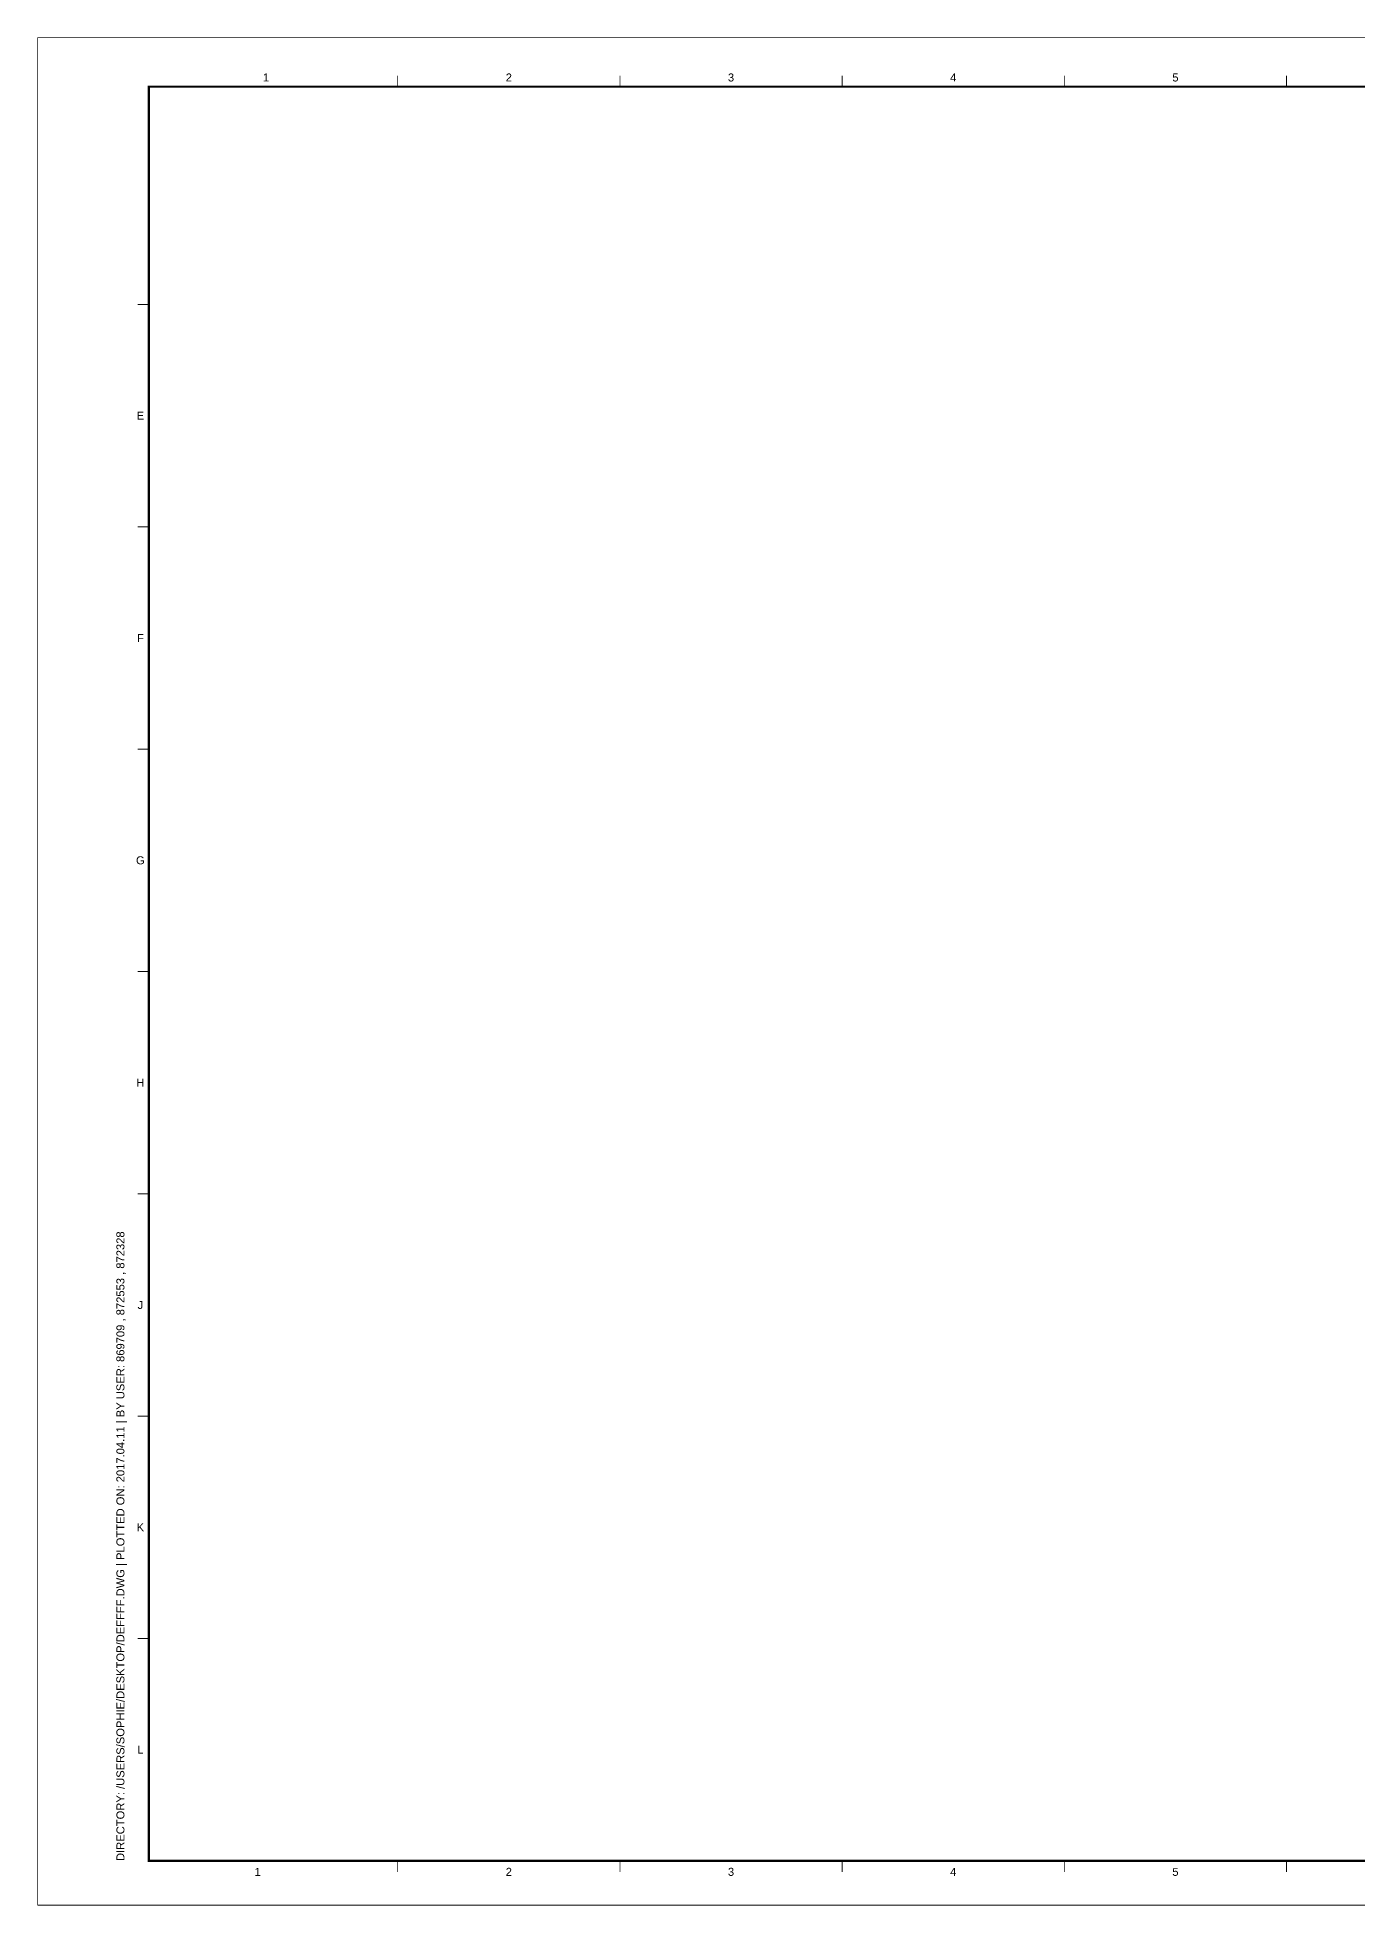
# Paper-space layout 'Layout1' of a CAD drawing. Header units: inches. Extents: x -0.3 to 11.4, y -0.3 to 8.
# Drawn here: x -0.33 to 5.54, y -0.27 to 8.04 of the extents above; entities that cross this region are included whole.
import ezdxf
from ezdxf.enums import TextEntityAlignment as Align

# ---------------------------------------------------------------- set-up
doc = ezdxf.new("R2010")
doc.units = ezdxf.units.IN
doc.header["$MEASUREMENT"] = 0
doc.layers.add('G-ANNO-NPLT', color=210, linetype='Continuous', plot=False)
doc.layers.add('G-ANNO-TEXT', color=3, linetype='Continuous')
doc.layers.add('G-ANNO-TTLB', color=3, linetype='Continuous')
doc.styles.add('ARIAL', font='Arial.ttf')

# ---------------------------------------------------------------- blocks, each defined once
blk = doc.blocks.new('A1_GRID_LAYOUT')
at = {"layer": 'G-ANNO-NPLT', "const_width": 0.18}
for points in [[(594, 0), (594, 420), (0, 420), (0, 0)], [(594, 0), (0, 0)]]:
    blk.add_lwpolyline(points, dxfattribs=at)
at = {"layer": 'G-ANNO-TTLB', "const_width": 0.5, "flags": 128}
blk.add_lwpolyline([(25, 409), (25, 10), (584, 10), (584, 409)], close=True, dxfattribs=at)
at = {"layer": 'G-ANNO-TTLB', "const_width": 0.18, "flags": 128}
for points in [[(81, 411.5), (81, 409)], [(131, 411.5), (131, 409)], [(181, 411.5), (181, 409)], [(231, 411.5), (231, 409)], [(281, 411.5), (281, 409)], [(0, 368.5), (0, 366)], [(25, 360), (22.5, 360)], [(25, 310), (22.5, 310)], [(25, 260), (22.5, 260)], [(25, 210), (22.5, 210)], [(25, 160), (22.5, 160)], [(25, 110), (22.5, 110)], [(25, 60), (22.5, 60)], [(81, 10), (81, 7.5)], [(131, 10), (131, 7.5)], [(181, 10), (181, 7.5)], [(231, 10), (231, 7.5)], [(281, 10), (281, 7.5)]]:
    blk.add_lwpolyline(points, dxfattribs=at)
at = {"layer": 'G-ANNO-TEXT', "style": 'ARIAL'}
for s, p in [('1', (51.35, 411.07)), ('2', (106, 411.07)), ('3', (156, 411.07)), ('4', (206, 411.07)), ('5', (256, 411.07)), ('E', (23.09, 335)), ('F', (23.09, 285)), ('G', (23.09, 235)), ('H', (23.09, 185)), ('J', (23.09, 135)), ('K', (23.09, 85)), ('L', (23.09, 35)), ('1', (49.49, 7.51)), ('2', (106, 7.51)), ('3', (156, 7.51)), ('4', (206, 7.51)), ('5', (256, 7.51))]:
    blk.add_text(s, height=1.8, dxfattribs=at).set_placement(p, align=Align.MIDDLE_CENTER)
at = {"layer": 'G-ANNO-TEXT', "insert": (17.7, 9.95), "char_height": 1.8, "attachment_point": 1, "rotation": 90, "style": 'ARIAL'}
blk.add_mtext_dynamic_manual_height_columns('DIRECTORY: /USERS/SOPHIE/DESKTOP/DEFFFF.DWG | PLOTTED ON: 2017.04.11 | BY USER: 869709 , 872553 , 872328 ', width=412.209, gutter_width=9, heights=[0], dxfattribs=at)

psp = doc.layouts.get("Layout1")

# ---------------------------------------------------------------- block references
at = {"xscale": 0.01977277110999556, "yscale": 0.01977277110999556, "zscale": 0.01977277110999556}
psp.add_blockref('A1_GRID_LAYOUT', (-0.3297, -0.264), dxfattribs=at)

doc.saveas('drawing.dxf')
